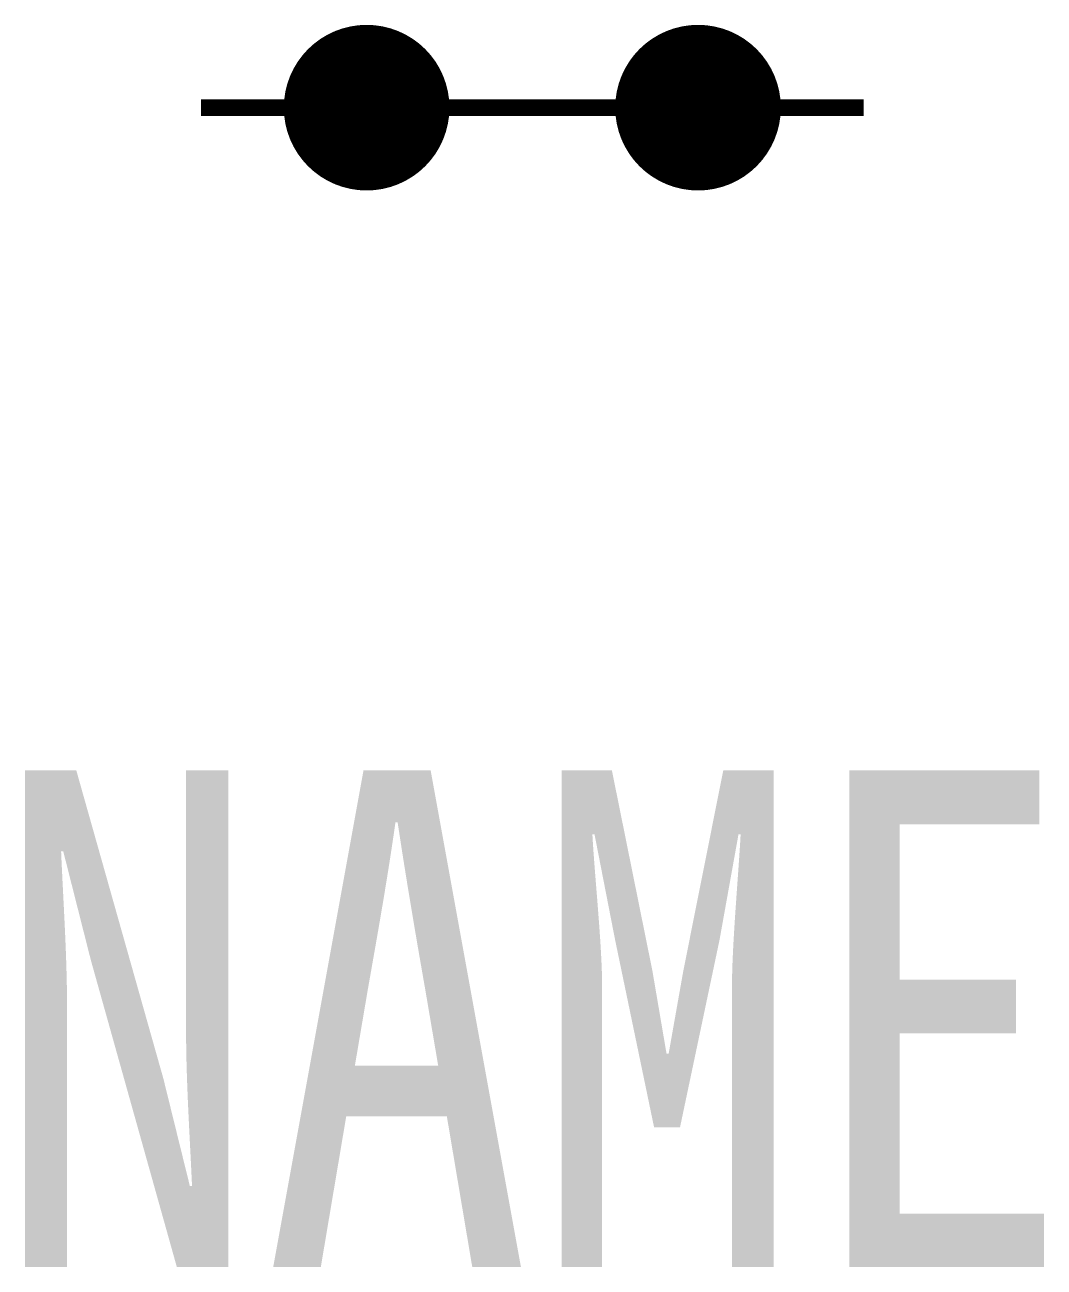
# Model space of a CAD drawing. Header units: inches. Extents: x -3.06 to 3.09, y -5 to 2.5.
import ezdxf
from ezdxf.enums import TextEntityAlignment as Align

# ---------------------------------------------------------------- set-up
doc = ezdxf.new("R2010")
doc.units = ezdxf.units.IN
doc.header["$MEASUREMENT"] = 0
doc.styles.add('HZ', font='', dxfattribs={"width": 0.8})
doc.styles.get('HZ').set_extended_font_data('SimSun')

msp = doc.modelspace()

# ---------------------------------------------------------------- linework, layer by layer
at = {"const_width": 0.5}
for points in [[(-1.25, 2, 1), (-0.75, 2, 1)], [(0.75, 2, 1), (1.25, 2, 1)]]:
    msp.add_lwpolyline(points, format="xyb", close=True, dxfattribs=at)
at = {"color": 7, "const_width": 0.1}
msp.add_lwpolyline([(2, 2), (-2, 2)], dxfattribs=at)

# ---------------------------------------------------------------- texts
at = {"style": 'HZ', "width": 0.8}
msp.add_attdef('NAME', text='JZ000', height=3, dxfattribs=at).set_placement((0, -3.5), align=Align.MIDDLE_CENTER)

doc.saveas('drawing.dxf')
